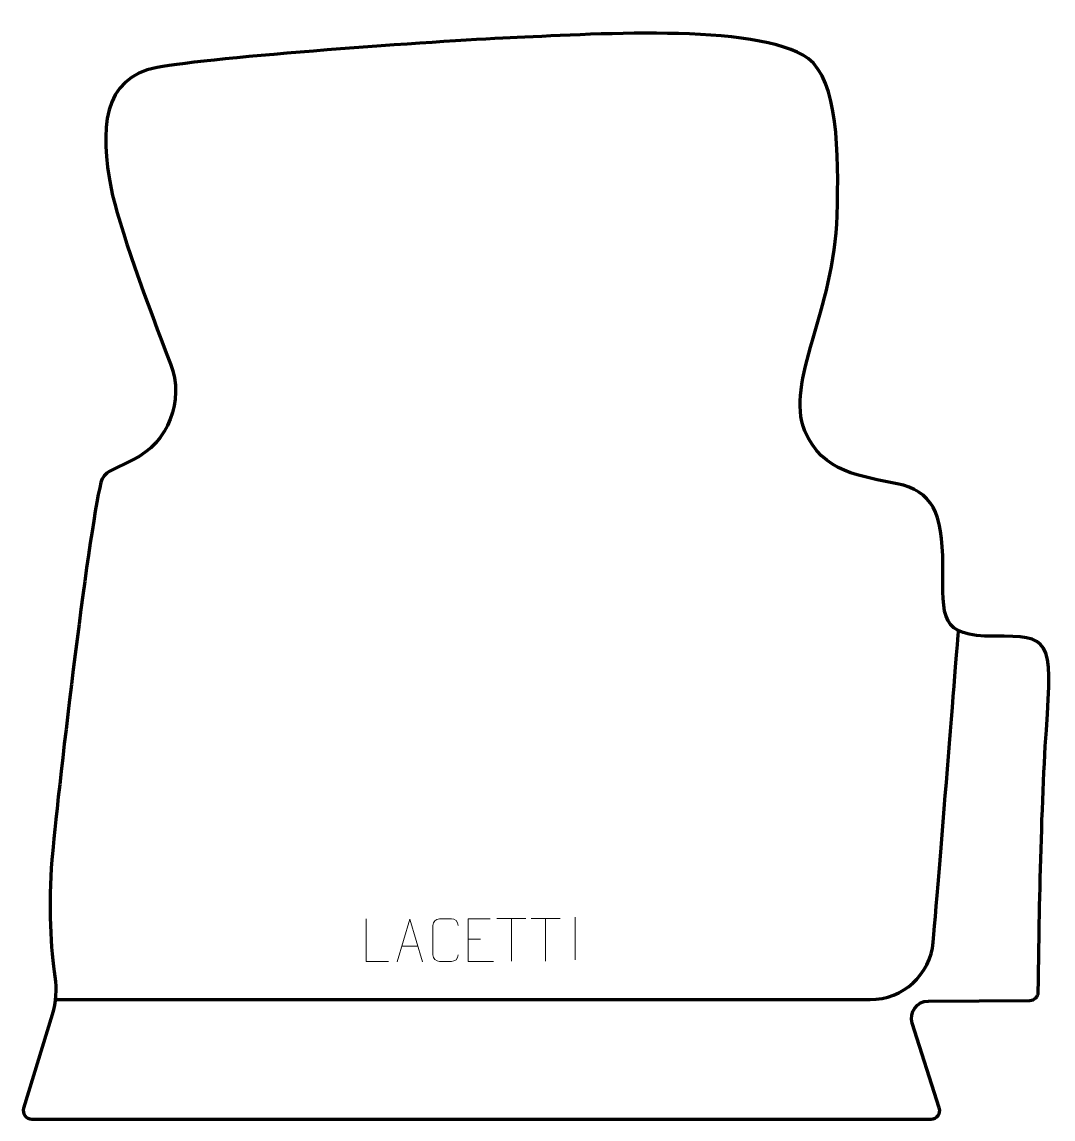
# Model space of a CAD drawing. Header units: millimetres. Extents: x -301 to 303, y -318 to 325.
import ezdxf

# ---------------------------------------------------------------- set-up
doc = ezdxf.new("R2010")
doc.units = ezdxf.units.MM
doc.header["$MEASUREMENT"] = 0
for name, color, linetype in [('layer 1', 7, 'Continuous'), ('layer 2', 7, 'Continuous'), ('layer 3', 7, 'Continuous')]:
    doc.layers.add(name, color=color, linetype=linetype)

msp = doc.modelspace()

# ---------------------------------------------------------------- linework, layer by layer
at = {"layer": 'layer 1', "color": 250, "lineweight": 9}
for points, knots in [([(-86.4413, -225.7485), (-86.4413, -225.7485), (-99.3904, -225.7485), (-99.3904, -225.7485), (-99.3904, -225.7485), (-99.3904, -225.7485), (-99.3904, -200.7949), (-99.3904, -200.7949)], [0, 0, 0, 0, 0.33333333, 0.33333333, 0.33333333, 0.33333333, 1, 1, 1, 1]), ([(-81.3611, -225.9017), (-81.3611, -225.9017), (-73.9901, -200.9482), (-73.9901, -200.9482), (-73.9901, -200.9482), (-73.9901, -200.9482), (-66.4202, -225.9017), (-66.4202, -225.9017)], [0, 0, 0, 0, 0.33333333, 0.33333333, 0.33333333, 0.33333333, 1, 1, 1, 1]), ([(-45.5908, -221.872), (-45.7306, -224.1954), (-47.4078, -225.675), (-49.5555, -225.6858), (-49.5555, -225.6858), (-51.8874, -225.6854), (-54.2193, -225.6854), (-56.5508, -225.6858), (-56.5508, -225.6858), (-58.4758, -225.7912), (-60.4479, -223.9067), (-60.4367, -221.8894), (-60.4367, -221.8894), (-60.4363, -216.1193), (-60.4363, -210.3496), (-60.4367, -204.5803), (-60.4367, -204.5803), (-60.4325, -202.4422), (-58.6858, -200.723), (-56.5334, -200.7365), (-56.5334, -200.7365), (-54.2077, -200.7365), (-51.8816, -200.7365), (-49.5555, -200.7365), (-49.5555, -200.7365), (-47.6089, -200.701), (-45.6175, -202.1925), (-45.5908, -204.6301)], [0, 0, 0, 0, 0.125, 0.125, 0.125, 0.125, 0.25, 0.25, 0.25, 0.25, 0.375, 0.375, 0.375, 0.375, 0.5, 0.5, 0.5, 0.5, 0.625, 0.625, 0.625, 0.625, 0.75, 0.75, 0.75, 0.75, 1, 1, 1, 1]), ([(-26.8991, -200.6986), (-26.8991, -200.6986), (-39.773, -200.6986), (-39.773, -200.6986), (-39.773, -200.6986), (-39.773, -200.6986), (-39.773, -225.6522), (-39.773, -225.6522), (-39.773, -225.6522), (-39.773, -225.6522), (-24.9072, -225.6522), (-24.9072, -225.6522)], [0, 0, 0, 0, 0.25, 0.25, 0.25, 0.25, 0.5, 0.5, 0.5, 0.5, 1, 1, 1, 1])]:
    msp.add_open_spline(points, degree=3, knots=knots, dxfattribs=at)
for points in [[(-22.8807, -200.6064), (-22.8807, -200.6064), (-5.8935, -200.6064), (-5.8935, -200.6064)], [(-14.3869, -225.5364), (-14.3869, -225.5364), (-14.3869, -200.5829), (-14.3869, -200.5829)], [(-2.8807, -200.6064), (-2.8807, -200.6064), (14.1065, -200.6064), (14.1065, -200.6064)], [(5.6131, -225.5364), (5.6131, -225.5364), (5.6131, -200.5829), (5.6131, -200.5829)], [(22.8663, -199.7259), (22.8663, -199.7259), (22.8663, -224.7), (22.8663, -224.7)], [(-78.6385, -216.6523), (-78.6385, -216.6523), (-69.1428, -216.6523), (-69.1428, -216.6523)], [(-39.773, -212.5783), (-39.773, -212.5783), (-32.6049, -212.5783), (-32.6049, -212.5783)]]:
    msp.add_open_spline(points, degree=3, dxfattribs=at)
at = {"layer": 'layer 2', "color": 12, "lineweight": 200}
msp.add_open_spline([(231.397, -317.9987), (231.397, -317.9987), (-295.2993, -317.9987), (-295.2993, -317.9987), (-295.2993, -317.9987), (-298.6545, -317.9987), (-301.0577, -314.7689), (-300.084, -311.5686), (-300.084, -311.5686), (-300.084, -311.5686), (-283.3895, -256.6997), (-283.3895, -256.6997), (-283.3895, -256.6997), (-281.2086, -249.5319), (-280.6914, -241.9703), (-281.8327, -234.5671), (-281.8327, -234.5671), (-284.118, -219.7449), (-285.6272, -192.1063), (-283.5133, -166.0906), (-283.5133, -166.0906), (-280.8678, -133.5287), (-262.3068, 24.9127), (-254.8039, 54.8763), (-254.8039, 54.8763), (-254.0915, 57.7206), (-252.1711, 60.1124), (-249.5355, 61.4143), (-249.5355, 61.4143), (-249.5355, 61.4143), (-236.1046, 68.0472), (-236.1046, 68.0472), (-236.1046, 68.0472), (-215.3041, 78.3194), (-205.7533, 102.6751), (-214.0588, 124.2823), (-214.0588, 124.2823), (-227.1913, 158.4451), (-244.8358, 206.3498), (-248.8501, 227.0836), (-248.8501, 227.0836), (-255.4241, 261.0397), (-254.2289, 292.0171), (-221.9556, 297.9742), (-221.9556, 297.9742), (-189.6829, 303.9313), (-57.6032, 313.4629), (-15.1704, 315.2499), (-15.1704, 315.2499), (27.2627, 317.0373), (130.0364, 324.5986), (159.3209, 303.1527), (159.3209, 303.1527), (176.837, 290.3256), (177.3249, 248.1236), (176.3512, 211.2644), (176.3512, 211.2644), (174.8812, 155.5976), (145.5964, 113.8973), (157.4564, 84.9992), (157.4564, 84.9992), (167.4806, 60.5732), (190.9918, 58.4489), (211.4343, 54.1135), (211.4343, 54.1135), (231.8764, 49.7781), (238.2317, 37.6388), (238.2317, 6.4238), (238.2317, 6.4238), (238.2317, -24.791), (236.2257, -35.1961), (268.4118, -35.1961), (268.4118, -35.1961), (300.5974, -35.1961), (302.7723, -35.6705), (298.8579, -90.2966), (298.8579, -90.2966), (295.4511, -137.8331), (294.3504, -222.4381), (294.1222, -243.598), (294.1222, -243.598), (294.0929, -246.3183), (291.8799, -248.5103), (289.1505, -248.5256), (289.1505, -248.5256), (289.1505, -248.5256), (229.808, -248.8561), (229.808, -248.8561), (229.808, -248.8561), (223.0653, -248.8934), (218.2917, -255.4358), (220.3334, -261.8418), (220.3334, -261.8418), (220.3334, -261.8418), (236.1622, -311.5057), (236.1622, -311.5057), (236.1622, -311.5057), (237.1863, -314.7197), (234.78, -317.9987), (231.397, -317.9987)], degree=3, knots=[0, 0, 0, 0, 0.03846154, 0.03846154, 0.03846154, 0.03846154, 0.07692308, 0.07692308, 0.07692308, 0.07692308, 0.11538462, 0.11538462, 0.11538462, 0.11538462, 0.15384615, 0.15384615, 0.15384615, 0.15384615, 0.19230769, 0.19230769, 0.19230769, 0.19230769, 0.23076923, 0.23076923, 0.23076923, 0.23076923, 0.26923077, 0.26923077, 0.26923077, 0.26923077, 0.30769231, 0.30769231, 0.30769231, 0.30769231, 0.34615385, 0.34615385, 0.34615385, 0.34615385, 0.38461538, 0.38461538, 0.38461538, 0.38461538, 0.42307692, 0.42307692, 0.42307692, 0.42307692, 0.46153846, 0.46153846, 0.46153846, 0.46153846, 0.5, 0.5, 0.5, 0.5, 0.53846154, 0.53846154, 0.53846154, 0.53846154, 0.57692308, 0.57692308, 0.57692308, 0.57692308, 0.61538462, 0.61538462, 0.61538462, 0.61538462, 0.65384615, 0.65384615, 0.65384615, 0.65384615, 0.69230769, 0.69230769, 0.69230769, 0.69230769, 0.73076923, 0.73076923, 0.73076923, 0.73076923, 0.76923077, 0.76923077, 0.76923077, 0.76923077, 0.80769231, 0.80769231, 0.80769231, 0.80769231, 0.84615385, 0.84615385, 0.84615385, 0.84615385, 0.88461538, 0.88461538, 0.88461538, 0.88461538, 0.92307692, 0.92307692, 0.92307692, 0.92307692, 1, 1, 1, 1], dxfattribs=at)
at = {"layer": 'layer 3', "color": 142, "lineweight": 200}
msp.add_open_spline([(-281.3413, -248.0076), (-281.3413, -248.0076), (195.7331, -248.0076), (195.7331, -248.0076), (195.7331, -248.0076), (214.8499, -248.0076), (230.9216, -233.4546), (232.5765, -214.4102), (232.5765, -214.4102), (236.5573, -168.5999), (247.5064, -31.0864), (247.5064, -31.0864)], degree=3, knots=[0, 0, 0, 0, 0.25, 0.25, 0.25, 0.25, 0.5, 0.5, 0.5, 0.5, 1, 1, 1, 1], dxfattribs=at)

doc.saveas('drawing.dxf')
